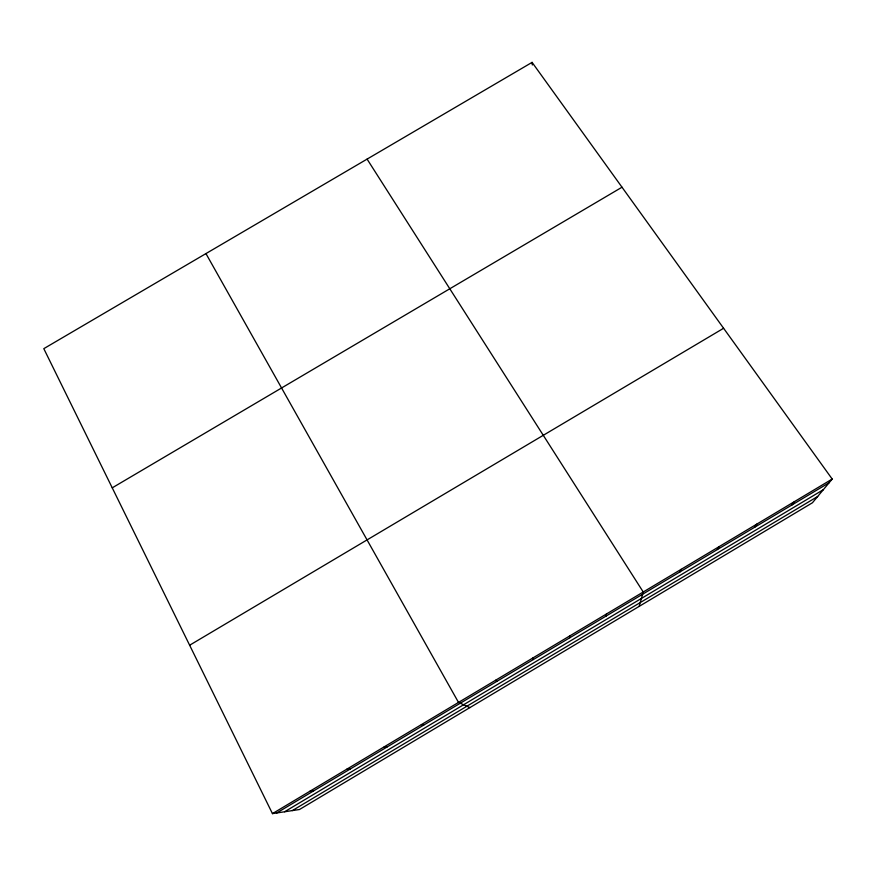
<?xml version="1.0" encoding="UTF-8"?>
<svg xmlns="http://www.w3.org/2000/svg" width="876" height="876" viewBox="0 0 876 876"><rect width="100%" height="100%" fill="white"/><g stroke="black" fill="none" stroke-linecap="round" stroke-linejoin="round"><path stroke-width="1.31" d="M606.236 615.97L606.4 614.021M639.162 606.378L643.236 592.001L367.088 159.114M680.017 571.875L681.134 569.345M717.378 549.537L718.988 546.723M754.674 527.242L756.776 524.133M791.926 504.97L794.521 501.576M832.2 479.052L812.435 502.769L299.493 809.501L272.458 813.629L43.8 348.659L532.082 62.371L832.2 479.052L272.458 813.629M276.674 812.983L829.123 482.742M284.58 811.778L823.341 489.684M292.332 810.596L817.68 496.484M189.643 645.218L723.598 328.27M112.248 487.833L622.004 187.212M309.775 791.324L313.498 790.973M347.038 769.051L350.269 768.986M384.246 746.812L386.984 747.042M421.4 724.605L423.655 725.12M469.886 707.611L458.509 702.421L205.948 253.591M495.553 680.28L496.845 681.375M532.553 658.161L533.364 659.54M569.499 636.075L569.827 637.739M532.082 62.371L532.323 64.999"/></g></svg>
